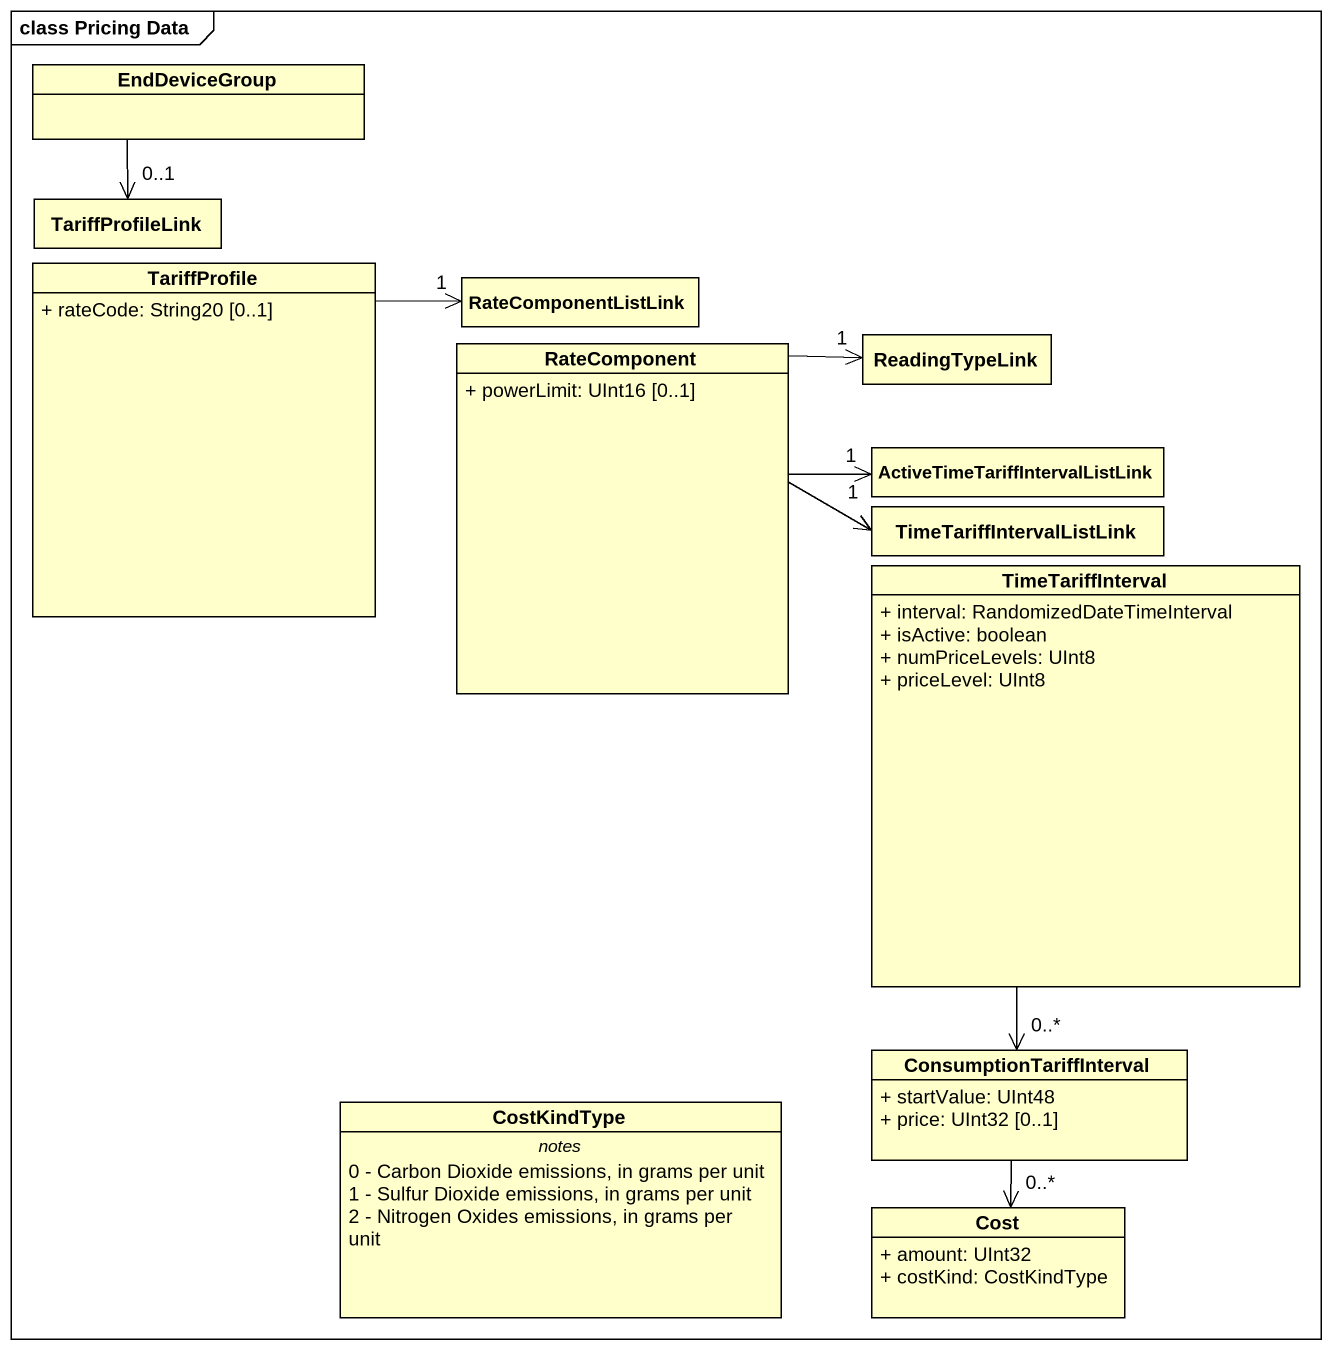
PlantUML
@startuml
mainframe class Pricing Data
hide circle
hide empty members
skinparam classAttributeIconSize 0
class EndDeviceGroup
class TariffProfileLink
class TariffProfile {
  + rateCode: String20 [0..1]
}
class RateComponentListLink
class RateComponent {
  + powerLimit: UInt16 [0..1]
}
class ReadingTypeLink
class "ActiveTimeTariffIntervalListLink" as ActiveTimeTariffIntervalList
class TimeTariffIntervalListLink
class TimeTariffInterval {
  + interval: RandomizedDateTimeInterval
  + isActive: boolean
  + numPriceLevels: UInt8
  + priceLevel: UInt8
}
class ConsumptionTariffInterval {
  + startValue: UInt48
  + price: UInt32 [0..1]
}
class CostKindType {
  -- notes --
  0 - Carbon Dioxide emissions, in grams per unit
  1 - Sulfur Dioxide emissions, in grams per unit
  2 - Nitrogen Oxides emissions, in grams per unit
}
class Cost {
  + amount: UInt32
  + costKind: CostKindType
}
EndDeviceGroup --> "0..1" TariffProfileLink
TariffProfile -right-> "1" RateComponentListLink
RateComponent -right-> "1" ReadingTypeLink
RateComponent -right-> "1" ActiveTimeTariffIntervalList
RateComponent -right-> "1" TimeTariffIntervalListLink
TimeTariffInterval --> "0..*" ConsumptionTariffInterval
ConsumptionTariffInterval --> "0..*" Cost
@enduml
